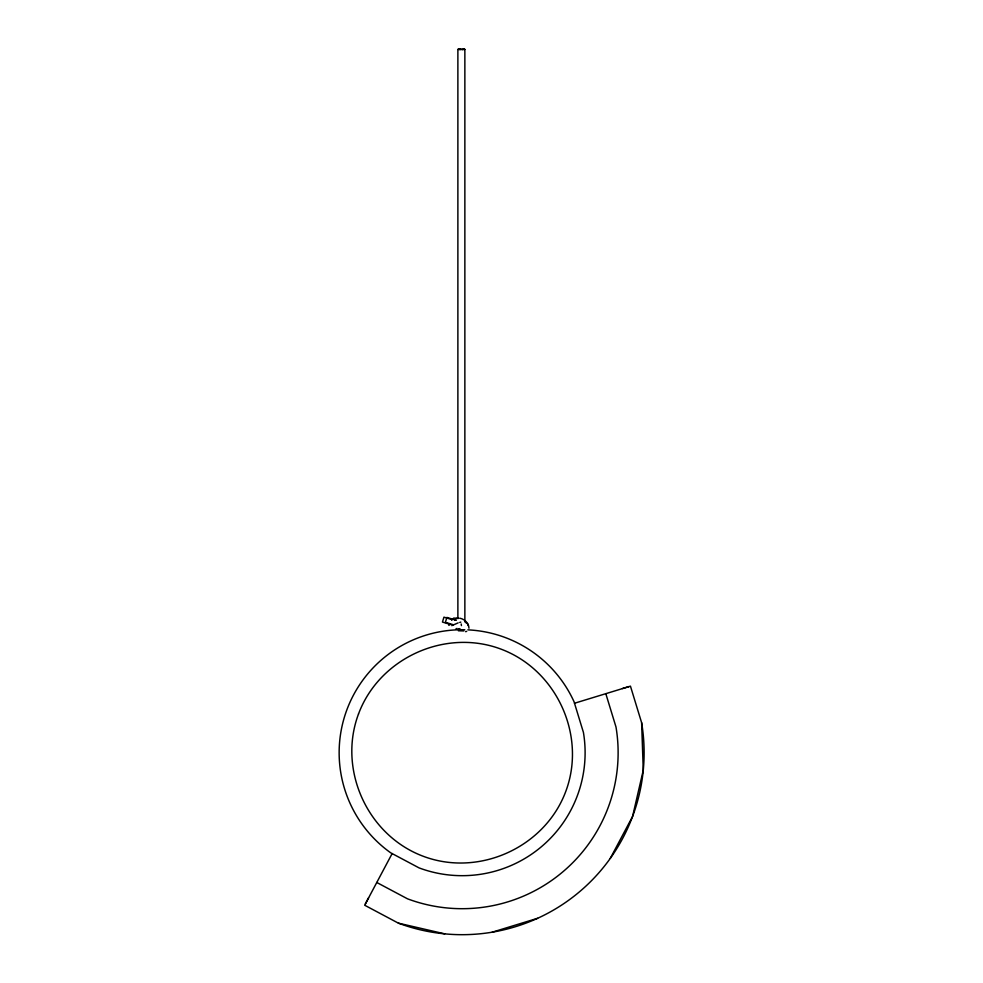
<?xml version="1.0" encoding="UTF-8"?>
<svg xmlns="http://www.w3.org/2000/svg" width="983" height="983" viewBox="0 0 983 983"><rect width="100%" height="100%" fill="white"/><g stroke="black" fill="none" stroke-linecap="round" stroke-linejoin="round"><path stroke-width="1.47" d="M468.24 625.716L467.675 623.91L465.315 622.227M365.406 903.869L368.551 897.86M392.143 853.576L364.681 905.232L398.398 923.16L444.697 933.85M610.283 858.38L632.585 816.443L643.275 770.144L641.616 722.677L630.447 686.146L574.514 703.25M451.689 620.101L453.704 618.086L458.508 618.356M454.65 620.359L456.198 618.528L458.483 618.037M448.813 625.385L449.747 624.586M451.762 625.643L458.176 622.866M458.901 49.199L457.881 49.383L457.881 618.577M464.75 49.433L463.841 49.199M455.977 628.825L457.009 628.444M458.213 628.997L459.356 628.567M458.938 629.083L459.97 628.702M459.688 622.46L460.806 622.104M492.164 932.191L537.603 918.306M622.472 688.555L628.973 686.601M453.335 624.746L445.397 622.313L446.909 617.422L456.333 620.322M465.561 631.651L466.704 631.381M462.28 49.555L464.75 49.383M458.348 630.767L463.841 630.939M458.901 49.248L463.841 49.248M459.626 49.224L460.462 49.199M463.116 49.494L460.462 49.506M459.626 49.494L460.462 49.555M457.992 49.383L459.626 49.543M459.811 618.196C464.529 619.044 468.928 623.222 468.965 628.186M452.033 619.646L443.947 617.152L442.448 622.055L450.521 624.537M376.772 882.476L407.503 898.818A155.99 155.99 0 0 0 615.985 726.965L605.811 693.679M461.199 624.008L461.445 625.593M464.861 49.334L464.861 621.649M641.616 722.677A181.978 181.978 0 0 1 398.398 923.16M464.775 629.759A122.973 122.973 0 0 0 390.718 852.826L419.065 867.891A122.973 122.973 0 0 0 583.423 732.409L574.035 701.715A122.973 122.973 0 0 0 467.834 629.857M358.512 713.965C337.574 769.75 367.544 835.538 423.39 856.328C479.176 877.266 544.963 847.297 565.766 791.45C586.704 735.665 556.722 669.878 500.875 649.075C445.09 628.137 379.303 658.119 358.512 713.965"/></g></svg>
